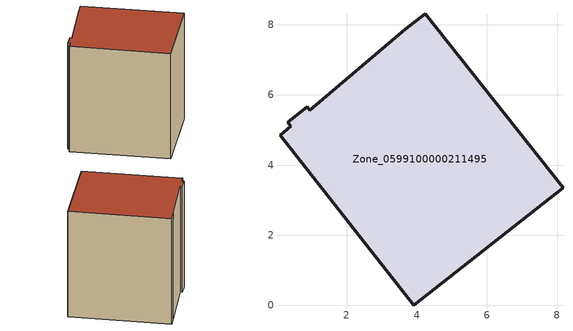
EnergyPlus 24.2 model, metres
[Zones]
Zone_0599100000211495
 floor ground (C_G): 0.94,5.56 3.67,7.87 4.24,8.32 8.17,3.35 3.92,0 0.1,4.84 0.41,5.11 0.33,5.23 0.88,5.67 z0
 wall outside (C_F): 8.17,3.35 4.24,8.32 3.67,7.87 0.94,5.56 0.88,5.67 0.33,5.23 0.41,5.11 0.1,4.84 3.92,0 8.17,3.35 z0:7.15
 roof outside (C_R): 0.88,5.67 0.33,5.23 0.41,5.11 0.1,4.84 3.92,0 8.17,3.35 4.24,8.32 3.67,7.87 0.94,5.56 z7.15
[BUILDING]
Pand.0599100000211495: North Axis=0; Terrain=City; Loads Convergence Tolerance Value=0.04; Temperature Convergence Tolerance Value=0.4; Solar Distribution=FullExterior; Maximum Number of Warmup Days=25; Minimum Number of Warmup Days=1
[Site:Location]
Rotterdam.The.Hague.AP_ZH_NLD Design_Conditions: Latitude=51.96; Longitude=4.45; Time Zone=1; Elevation=-4.5
[SITE:GROUNDTEMPERATURE:BUILDINGSURFACE]
18, 18, 18, 18, 18, 18, 18, 18, 18, 18, 18, 18
[MATERIAL] Thermal Absorptance=0.9; Solar Absorptance=0.7; Visible Absorptance=0.7
Name | Roughness | Thickness | Conductivity | Density | Specific Heat
G.TC.1946 | MediumSmooth | 0.15 | 1 | 540 | 1210
F.TC.1946 | Rough | 0.3 | 0.857143 | 1920 | 840
R.TC.1946 | MediumRough | 0.2 | 0.909091 | 1500 | 1000
[CONSTRUCTION]
C_G: G.TC.1946
C_F: F.TC.1946
C_R: R.TC.1946
[ZONE]
Zone_0599100000211495: Type=1; Multiplier=1; Ceiling Height=Autocalculate; Volume=Autocalculate; Floor Area=autocalculate; Part of Total Floor Area=Yes
[ZONEINFILTRATION:DESIGNFLOWRATE]
Infil_Zone_0599100000211495: Zone or ZoneList or Space or SpaceList=Zone_0599100000211495; Schedule=AlwaysOn; Design Flow Rate Calculation Method=Flow/Area; Flow Rate per Floor Area=0.003; Constant Term Coefficient=1; Temperature Term Coefficient=0; Velocity Term Coefficient=0; Velocity Squared Term Coefficient=0
[HVACTEMPLATE:ZONE:IDEALLOADSAIRSYSTEM]
Zone_0599100000211495: Maximum Heating Supply Air Temperature=50; Minimum Cooling Supply Air Temperature=13; Maximum Heating Supply Air Humidity Ratio=0.0156; Minimum Cooling Supply Air Humidity Ratio=0.0077; Heating Limit=NoLimit; Cooling Limit=NoLimit; Dehumidification Control Type=ConstantSensibleHeatRatio; Cooling Sensible Heat Ratio=0.7; Dehumidification Setpoint=60; Humidification Control Type=None; Humidification Setpoint=30; Outdoor Air Method=None; Outdoor Air Flow Rate per Person=0.00944; Outdoor Air Flow Rate per Zone Floor Area=0; Outdoor Air Flow Rate per Zone=0; Demand Controlled Ventilation Type=None; Outdoor Air Economizer Type=NoEconomizer; Heat Recovery Type=None; Sensible Heat Recovery Effectiveness=0.7; Latent Heat Recovery Effectiveness=0.65
[ZONECONTROL:THERMOSTAT]
ThermostatControl_Zone_0599100000211495: Zone or ZoneList=Zone_0599100000211495; Control Type Schedule=DualSetpointControlType; Control 1=Thermostat_Zone_0599100000211495; Temperature Difference Between Cutout And Setpoint=0
[THERMOSTATSETPOINT:DUALSETPOINT]
Thermostat_Zone_0599100000211495: Heating Setpoint Temperature Schedule=HeatingSetpoint_Zone_0599100000211495; Cooling Setpoint Temperature Schedule=CoolingSetpoint_Zone_0599100000211495
[SCHEDULE:COMPACT]
HeatingSetpoint_Zone_0599100000211495: Through: 12/31, For: AllDays, Until: 24:00, 21
CoolingSetpoint_Zone_0599100000211495: Through: 12/31, For: AllDays, Until: 24:00, 24
DualSetpointControlType: Through: 12/31, For: AllDays, Until: 24:00, 4
AlwaysOn: Through: 12/31, For: AllDays, Until: 24:00, 1
